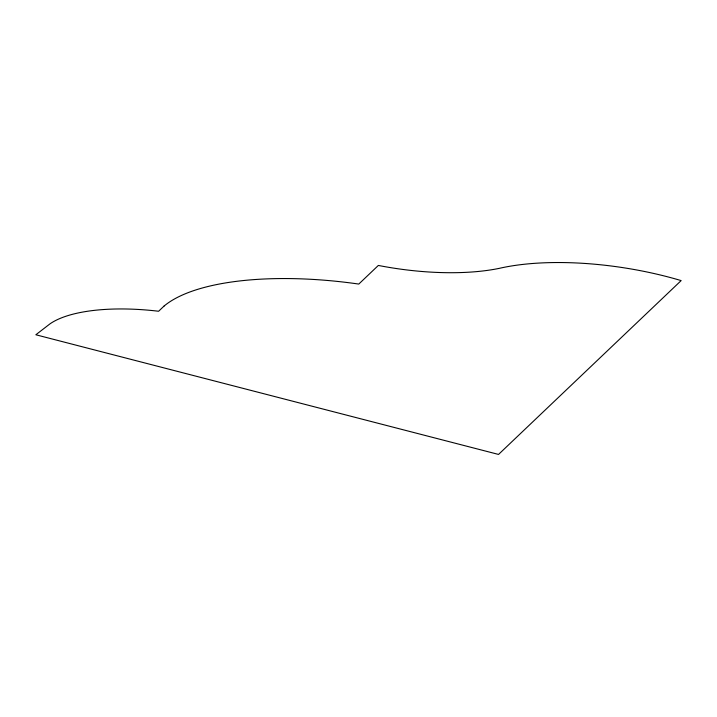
<?xml version="1.0" encoding="UTF-8"?>
<svg xmlns="http://www.w3.org/2000/svg" width="717" height="717" viewBox="0 0 717 717"><rect width="100%" height="100%" fill="white"/><g stroke="black" fill="none" stroke-linecap="round" stroke-linejoin="round"><path stroke-width="1.08" d="M164.068 306.06L158.618 311.25A125.771 45.279 8.8 0 0 49.957 323.878L35.85 334.767L498.539 454.435L681.15 280.598A165.51 59.583 8.8 0 0 499.274 268.355A144.861 52.144 8.8 0 1 378.352 265.442L358.787 284.066A204.91 73.77 8.8 0 0 164.068 306.06"/></g></svg>
